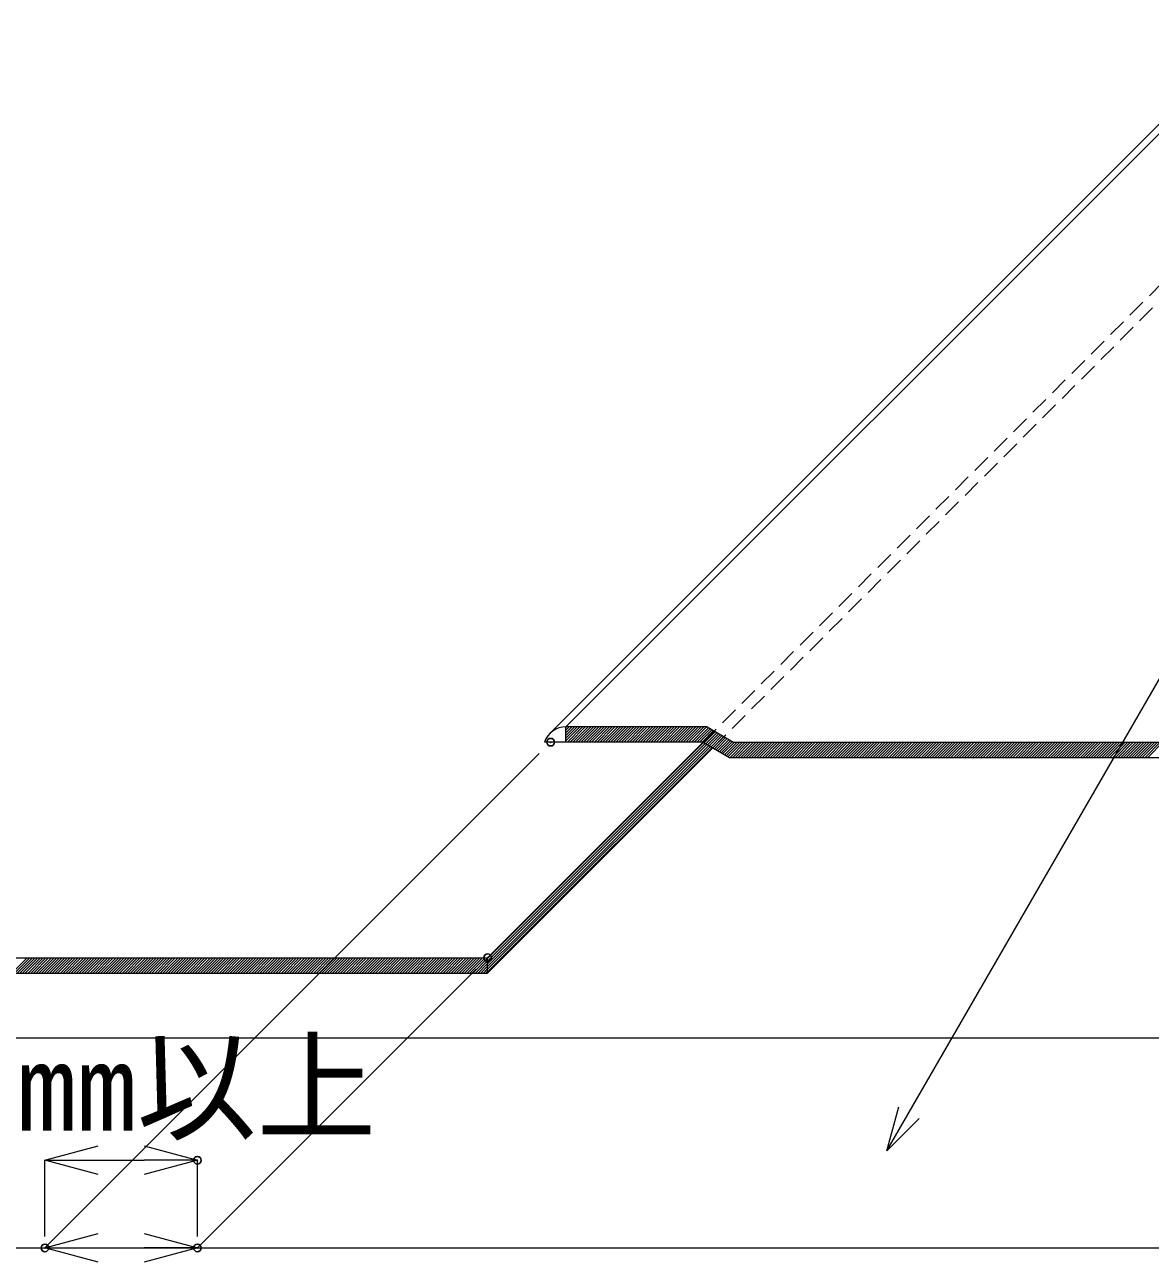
# Model space of a CAD drawing. Units: millimetres, scale not verified. Extents: x -840 to 840, y -594 to 594.
# Drawn here: x -220 to -72.4, y 96.5 to 258.8 of the extents above; entities that cross this region are included whole.
import ezdxf
from ezdxf.enums import TextEntityAlignment as Align

# ---------------------------------------------------------------- set-up
doc = ezdxf.new("R2010")
doc.units = ezdxf.units.MM
doc.header["$LTSCALE"] = 2
doc.header["$PDMODE"] = 32
doc.header["$PDSIZE"] = 1
doc.linetypes.add('DASHED1', pattern=[1.8, 1.2, -0.6])
for name, color, linetype, lineweight in [('0-4_0', 7, 'Continuous', 9), ('0-6_断熱材', 4, 'Continuous', 9), ('0-8_寸法線', 7, 'Continuous', 9), ('0-9_基準線(IBｼｰﾄ)', 7, 'Continuous', 9), ('1-0_IBリキッド', 7, 'Continuous', 9)]:
    doc.layers.add(name, color=color, linetype=linetype, lineweight=lineweight)
doc.layers.add('0-B_Defpoints', color=7, linetype='Continuous')
doc.styles.add('ＭＳ ゴシック', font='')
doc.styles.get('ＭＳ ゴシック').set_extended_font_data('MS Gothic')

# ---------------------------------------------------------------- blocks, each defined once
blk = doc.blocks.new('_Open30')
at = {"layer": '0-4_0'}
blk.add_line((0, 0), (-2, 0), dxfattribs=at)
blk.add_lwpolyline([(-2, 0.5359), (0, 0), (-2, -0.5359)], dxfattribs=at)

msp = doc.modelspace()

# ---------------------------------------------------------------- linework, layer by layer
at = {"layer": '0-6_断熱材', "color": 7}
msp.add_line((-359.371, 125.915), (-13.11, 125.915), dxfattribs=at)
at = {"layer": '0-8_寸法線'}
for p, q in [((-106.902, 111.067), (-46.297, 216.039)), ((-152.521, 163.185), (-217.369, 98.337)), ((-160.805, 134.9), (-197.369, 98.337)), ((-217.369, 99.837), (-217.369, 109.837)), ((-210.369, 109.837), (-204.369, 109.837)), ((-197.369, 99.837), (-197.369, 109.837)), ((-675.369, 98.337), (-204.369, 98.337)), ((-210.369, 98.337), (277.095, 98.337))]:
    msp.add_line(p, q, dxfattribs=at)
msp.add_lwpolyline([(-102.659, 115.309), (-106.902, 111.067), (-105.349, 116.862)], dxfattribs=at)
at = {"layer": '0-9_基準線(IBｼｰﾄ)'}
for p, q in [((-149.021, 166.685), (88.891, 404.596)), ((-130.485, 166.685), (-149.021, 166.685)), ((-149.021, 166.613), (-148.949, 166.685)), ((-149.021, 166.259), (-148.595, 166.685)), ((-149.021, 165.905), (-148.242, 166.685)), ((-149.021, 165.552), (-147.888, 166.685)), ((-149.021, 165.198), (-147.534, 166.685)), ((-149.021, 164.845), (-147.181, 166.685)), ((-148.827, 164.685), (-146.827, 166.685)), ((-148.474, 164.685), (-146.474, 166.685)), ((-148.12, 164.685), (-146.12, 166.685)), ((-147.767, 164.685), (-145.767, 166.685)), ((-147.413, 164.685), (-145.413, 166.685)), ((-147.06, 164.685), (-145.06, 166.685)), ((-146.706, 164.685), (-144.706, 166.685)), ((-146.352, 164.685), (-144.352, 166.685)), ((-145.999, 164.685), (-143.999, 166.685)), ((-145.645, 164.685), (-143.645, 166.685)), ((-145.292, 164.685), (-143.292, 166.685)), ((-144.938, 164.685), (-142.938, 166.685)), ((-144.585, 164.685), (-142.585, 166.685)), ((-144.231, 164.685), (-142.231, 166.685)), ((-143.878, 164.685), (-141.878, 166.685)), ((-143.524, 164.685), (-141.524, 166.685)), ((-143.17, 164.685), (-141.17, 166.685)), ((-142.817, 164.685), (-140.817, 166.685)), ((-142.463, 164.685), (-140.463, 166.685)), ((-142.11, 164.685), (-140.11, 166.685)), ((-141.756, 164.685), (-139.756, 166.685)), ((-141.403, 164.685), (-139.403, 166.685)), ((-141.049, 164.685), (-139.049, 166.685)), ((-140.696, 164.685), (-138.696, 166.685)), ((-140.342, 164.685), (-138.342, 166.685)), ((-139.989, 164.685), (-137.989, 166.685)), ((-139.635, 164.685), (-137.635, 166.685)), ((-139.281, 164.685), (-137.281, 166.685)), ((-138.928, 164.685), (-136.928, 166.685)), ((-138.574, 164.685), (-136.574, 166.685)), ((-138.221, 164.685), (-136.221, 166.685)), ((-137.867, 164.685), (-135.867, 166.685)), ((-137.514, 164.685), (-135.514, 166.685)), ((-137.16, 164.685), (-135.16, 166.685)), ((-136.807, 164.685), (-134.807, 166.685)), ((-136.453, 164.685), (-134.453, 166.685)), ((-136.099, 164.685), (-134.099, 166.685)), ((-135.746, 164.685), (-133.746, 166.685)), ((-135.392, 164.685), (-133.392, 166.685)), ((-135.039, 164.685), (-133.039, 166.685)), ((-134.685, 164.685), (-132.685, 166.685)), ((-134.332, 164.685), (-132.332, 166.685)), ((-133.978, 164.685), (-131.978, 166.685)), ((-133.625, 164.685), (-131.625, 166.685)), ((-133.271, 164.685), (-131.271, 166.685)), ((-132.917, 164.685), (-130.917, 166.685)), ((-132.564, 164.685), (-130.564, 166.685)), ((-132.21, 164.685), (-130.311, 166.584)), ((-131.857, 164.685), (-130.087, 166.455)), ((-131.503, 164.685), (-129.863, 166.325)), ((-131.15, 164.685), (-129.638, 166.196)), ((-130.878, 164.602), (-129.414, 166.067)), ((-130.654, 164.473), (-129.19, 165.937)), ((-130.43, 164.344), (-128.966, 165.808)), ((-130.206, 164.214), (-128.742, 165.678)), ((-155.777, 139.833), (-130.96, 164.65)), ((-155.616, 139.64), (-130.736, 164.52)), ((-155.455, 139.448), (-130.512, 164.391)), ((-155.294, 139.256), (-130.288, 164.262)), ((-155.133, 139.063), (-130.064, 164.132)), ((-154.972, 138.871), (-129.84, 164.003)), ((-129.982, 164.085), (-128.518, 165.549)), ((-129.758, 163.955), (-128.294, 165.419)), ((-129.533, 163.826), (-128.069, 165.29)), ((-129.309, 163.697), (-127.845, 165.161)), ((-129.085, 163.567), (-127.621, 165.031)), ((-128.861, 163.438), (-127.397, 164.902)), ((-128.637, 163.308), (-127.173, 164.772)), ((-128.413, 163.179), (-126.907, 164.685)), ((-128.189, 163.05), (-126.553, 164.685)), ((-127.964, 162.92), (-126.2, 164.685)), ((-127.74, 162.791), (-125.846, 164.685)), ((-127.493, 162.685), (-125.493, 164.685)), ((-127.139, 162.685), (-125.139, 164.685)), ((-126.786, 162.685), (-124.786, 164.685)), ((-126.432, 162.685), (-124.432, 164.685)), ((-126.079, 162.685), (-124.079, 164.685)), ((-125.725, 162.685), (-123.725, 164.685)), ((-125.372, 162.685), (-123.372, 164.685)), ((-125.018, 162.685), (-123.018, 164.685)), ((-124.664, 162.685), (-122.664, 164.685)), ((-124.311, 162.685), (-122.311, 164.685)), ((-123.957, 162.685), (-121.957, 164.685)), ((-123.604, 162.685), (-121.604, 164.685)), ((-123.25, 162.685), (-121.25, 164.685)), ((-122.897, 162.685), (-120.897, 164.685)), ((-122.543, 162.685), (-120.543, 164.685)), ((-122.19, 162.685), (-120.19, 164.685)), ((-121.836, 162.685), (-119.836, 164.685)), ((-121.482, 162.685), (-119.482, 164.685)), ((-121.129, 162.685), (-119.129, 164.685)), ((-120.775, 162.685), (-118.775, 164.685)), ((-120.422, 162.685), (-118.422, 164.685)), ((-120.068, 162.685), (-118.068, 164.685)), ((-119.715, 162.685), (-117.715, 164.685)), ((-119.361, 162.685), (-117.361, 164.685)), ((-119.008, 162.685), (-117.008, 164.685)), ((-118.654, 162.685), (-116.654, 164.685)), ((-118.3, 162.685), (-116.3, 164.685)), ((-117.947, 162.685), (-115.947, 164.685)), ((-117.593, 162.685), (-115.593, 164.685)), ((-117.24, 162.685), (-115.24, 164.685)), ((-116.886, 162.685), (-114.886, 164.685)), ((-116.533, 162.685), (-114.533, 164.685)), ((-116.179, 162.685), (-114.179, 164.685)), ((-115.826, 162.685), (-113.826, 164.685)), ((-115.472, 162.685), (-113.472, 164.685)), ((-115.118, 162.685), (-113.118, 164.685)), ((-114.765, 162.685), (-112.765, 164.685)), ((-114.411, 162.685), (-112.411, 164.685)), ((-114.058, 162.685), (-112.058, 164.685)), ((-113.704, 162.685), (-111.704, 164.685)), ((-113.351, 162.685), (-111.351, 164.685)), ((-112.997, 162.685), (-110.997, 164.685)), ((-112.644, 162.685), (-110.644, 164.685)), ((-112.29, 162.685), (-110.29, 164.685)), ((-111.936, 162.685), (-109.936, 164.685)), ((-111.583, 162.685), (-109.583, 164.685)), ((-111.229, 162.685), (-109.229, 164.685)), ((-110.876, 162.685), (-108.876, 164.685)), ((-110.522, 162.685), (-108.522, 164.685)), ((-110.169, 162.685), (-108.169, 164.685)), ((-109.815, 162.685), (-107.815, 164.685)), ((-109.462, 162.685), (-107.462, 164.685)), ((-109.108, 162.685), (-107.108, 164.685)), ((-108.754, 162.685), (-106.754, 164.685)), ((-108.401, 162.685), (-106.401, 164.685)), ((-108.047, 162.685), (-106.047, 164.685)), ((-107.694, 162.685), (-105.694, 164.685)), ((-107.34, 162.685), (-105.34, 164.685)), ((-106.987, 162.685), (-104.987, 164.685)), ((-106.633, 162.685), (-104.633, 164.685)), ((-106.28, 162.685), (-104.28, 164.685)), ((-105.926, 162.685), (-103.926, 164.685)), ((-105.573, 162.685), (-103.573, 164.685)), ((-105.219, 162.685), (-103.219, 164.685)), ((-104.865, 162.685), (-102.865, 164.685)), ((-104.512, 162.685), (-102.512, 164.685)), ((-104.158, 162.685), (-102.158, 164.685)), ((-103.805, 162.685), (-101.805, 164.685)), ((-103.451, 162.685), (-101.451, 164.685)), ((-103.098, 162.685), (-101.098, 164.685)), ((-102.744, 162.685), (-100.744, 164.685)), ((-102.391, 162.685), (-100.391, 164.685)), ((-102.037, 162.685), (-100.037, 164.685)), ((-101.683, 162.685), (-99.683, 164.685)), ((-101.33, 162.685), (-99.33, 164.685)), ((-100.976, 162.685), (-98.976, 164.685)), ((-100.623, 162.685), (-98.623, 164.685)), ((-100.269, 162.685), (-98.269, 164.685)), ((-99.916, 162.685), (-97.916, 164.685)), ((-99.562, 162.685), (-97.562, 164.685)), ((-99.209, 162.685), (-97.209, 164.685)), ((-98.855, 162.685), (-96.855, 164.685)), ((-98.501, 162.685), (-96.501, 164.685)), ((-98.148, 162.685), (-96.148, 164.685)), ((-97.794, 162.685), (-95.794, 164.685)), ((-97.441, 162.685), (-95.441, 164.685)), ((-97.087, 162.685), (-95.087, 164.685)), ((-96.734, 162.685), (-94.734, 164.685)), ((-96.38, 162.685), (-94.38, 164.685)), ((-96.027, 162.685), (-94.027, 164.685)), ((-95.673, 162.685), (-93.673, 164.685)), ((-95.319, 162.685), (-93.319, 164.685)), ((-94.966, 162.685), (-92.966, 164.685)), ((-94.612, 162.685), (-92.612, 164.685)), ((-94.259, 162.685), (-92.259, 164.685)), ((-93.905, 162.685), (-91.905, 164.685)), ((-93.552, 162.685), (-91.552, 164.685)), ((-93.198, 162.685), (-91.198, 164.685)), ((-92.845, 162.685), (-90.845, 164.685)), ((-92.491, 162.685), (-90.491, 164.685)), ((-92.137, 162.685), (-90.137, 164.685)), ((-91.784, 162.685), (-89.784, 164.685)), ((-91.43, 162.685), (-89.43, 164.685)), ((-91.077, 162.685), (-89.077, 164.685)), ((-90.723, 162.685), (-88.723, 164.685)), ((-90.37, 162.685), (-88.37, 164.685)), ((-90.016, 162.685), (-88.016, 164.685)), ((-89.663, 162.685), (-87.663, 164.685)), ((-89.309, 162.685), (-87.309, 164.685)), ((-88.956, 162.685), (-86.956, 164.685)), ((-88.602, 162.685), (-86.602, 164.685)), ((-88.248, 162.685), (-86.248, 164.685)), ((-87.895, 162.685), (-85.895, 164.685)), ((-87.541, 162.685), (-85.541, 164.685)), ((-87.188, 162.685), (-85.188, 164.685)), ((-86.834, 162.685), (-84.834, 164.685)), ((-86.481, 162.685), (-84.481, 164.685)), ((-86.127, 162.685), (-84.127, 164.685)), ((-85.774, 162.685), (-83.774, 164.685)), ((-85.42, 162.685), (-83.42, 164.685)), ((-85.066, 162.685), (-83.066, 164.685)), ((-84.713, 162.685), (-82.713, 164.685)), ((-84.359, 162.685), (-82.359, 164.685)), ((-84.006, 162.685), (-82.006, 164.685)), ((-83.652, 162.685), (-81.652, 164.685)), ((-83.299, 162.685), (-81.299, 164.685)), ((-82.945, 162.685), (-80.945, 164.685)), ((-82.592, 162.685), (-80.592, 164.685)), ((-82.238, 162.685), (-80.238, 164.685)), ((-81.884, 162.685), (-79.884, 164.685)), ((-81.531, 162.685), (-79.531, 164.685)), ((-81.177, 162.685), (-79.177, 164.685)), ((-80.824, 162.685), (-78.824, 164.685)), ((-80.47, 162.685), (-78.47, 164.685)), ((-80.117, 162.685), (-78.117, 164.685)), ((-79.763, 162.685), (-77.763, 164.685)), ((-79.41, 162.685), (-77.41, 164.685)), ((-79.056, 162.685), (-77.056, 164.685)), ((-78.702, 162.685), (-76.702, 164.685)), ((-78.349, 162.685), (-76.349, 164.685)), ((-77.995, 162.685), (-75.995, 164.685)), ((-77.642, 162.685), (-75.642, 164.685)), ((-77.288, 162.685), (-75.288, 164.685)), ((-76.935, 162.685), (-74.935, 164.685)), ((-76.581, 162.685), (-74.581, 164.685)), ((-76.228, 162.685), (-74.228, 164.685)), ((-75.874, 162.685), (-73.874, 164.685)), ((-75.52, 162.685), (-73.52, 164.685)), ((-75.167, 162.685), (-73.167, 164.685)), ((-74.813, 162.685), (-72.813, 164.685)), ((-74.46, 162.685), (-72.46, 164.685)), ((-74.106, 162.685), (-72.106, 164.685)), ((-73.753, 162.685), (-71.753, 164.685)), ((-73.399, 162.685), (-71.399, 164.685)), ((-73.046, 162.685), (-71.046, 164.685)), ((-72.692, 162.685), (-70.692, 164.685)), ((-159.305, 134.4), (-129.753, 163.953)), ((-159.305, 136.305), (-155.777, 139.833)), ((-159.305, 135.952), (-155.616, 139.64)), ((-159.305, 135.598), (-155.455, 139.448)), ((-159.305, 135.244), (-155.294, 139.256)), ((-159.305, 134.891), (-155.133, 139.063)), ((-159.305, 134.537), (-154.972, 138.871)), ((-637.305, 136.4), (-159.305, 136.4)), ((-221.71, 134.4), (-219.71, 136.4)), ((-221.357, 134.4), (-219.357, 136.4)), ((-221.003, 134.4), (-219.003, 136.4)), ((-220.65, 134.4), (-218.65, 136.4)), ((-220.296, 134.4), (-218.296, 136.4)), ((-219.943, 134.4), (-217.943, 136.4)), ((-219.589, 134.4), (-217.589, 136.4)), ((-219.235, 134.4), (-217.235, 136.4)), ((-218.882, 134.4), (-216.882, 136.4)), ((-218.528, 134.4), (-216.528, 136.4)), ((-218.175, 134.4), (-216.175, 136.4)), ((-217.821, 134.4), (-215.821, 136.4)), ((-217.468, 134.4), (-215.468, 136.4)), ((-217.114, 134.4), (-215.114, 136.4)), ((-216.761, 134.4), (-214.761, 136.4)), ((-216.407, 134.4), (-214.407, 136.4)), ((-216.053, 134.4), (-214.053, 136.4)), ((-215.7, 134.4), (-213.7, 136.4)), ((-215.346, 134.4), (-213.346, 136.4)), ((-214.993, 134.4), (-212.993, 136.4)), ((-214.639, 134.4), (-212.639, 136.4)), ((-214.286, 134.4), (-212.286, 136.4)), ((-213.932, 134.4), (-211.932, 136.4)), ((-213.579, 134.4), (-211.579, 136.4)), ((-213.225, 134.4), (-211.225, 136.4)), ((-212.871, 134.4), (-210.871, 136.4)), ((-212.518, 134.4), (-210.518, 136.4)), ((-212.164, 134.4), (-210.164, 136.4)), ((-211.811, 134.4), (-209.811, 136.4)), ((-211.457, 134.4), (-209.457, 136.4)), ((-211.104, 134.4), (-209.104, 136.4)), ((-210.75, 134.4), (-208.75, 136.4)), ((-210.397, 134.4), (-208.397, 136.4)), ((-210.043, 134.4), (-208.043, 136.4)), ((-209.689, 134.4), (-207.689, 136.4)), ((-209.336, 134.4), (-207.336, 136.4)), ((-208.982, 134.4), (-206.982, 136.4)), ((-208.629, 134.4), (-206.629, 136.4)), ((-208.275, 134.4), (-206.275, 136.4)), ((-207.922, 134.4), (-205.922, 136.4)), ((-207.568, 134.4), (-205.568, 136.4)), ((-207.215, 134.4), (-205.215, 136.4)), ((-206.861, 134.4), (-204.861, 136.4)), ((-206.507, 134.4), (-204.507, 136.4)), ((-206.154, 134.4), (-204.154, 136.4)), ((-205.8, 134.4), (-203.8, 136.4)), ((-205.447, 134.4), (-203.447, 136.4)), ((-205.093, 134.4), (-203.093, 136.4)), ((-204.74, 134.4), (-202.74, 136.4)), ((-204.386, 134.4), (-202.386, 136.4)), ((-204.033, 134.4), (-202.033, 136.4)), ((-203.679, 134.4), (-201.679, 136.4)), ((-203.326, 134.4), (-201.326, 136.4)), ((-202.972, 134.4), (-200.972, 136.4)), ((-202.618, 134.4), (-200.618, 136.4)), ((-202.265, 134.4), (-200.265, 136.4)), ((-201.911, 134.4), (-199.911, 136.4)), ((-201.558, 134.4), (-199.558, 136.4)), ((-201.204, 134.4), (-199.204, 136.4)), ((-200.851, 134.4), (-198.851, 136.4)), ((-200.497, 134.4), (-198.497, 136.4)), ((-200.144, 134.4), (-198.144, 136.4)), ((-199.79, 134.4), (-197.79, 136.4)), ((-199.436, 134.4), (-197.436, 136.4)), ((-199.083, 134.4), (-197.083, 136.4)), ((-198.729, 134.4), (-196.729, 136.4)), ((-198.376, 134.4), (-196.376, 136.4)), ((-198.022, 134.4), (-196.022, 136.4)), ((-197.669, 134.4), (-195.669, 136.4)), ((-197.315, 134.4), (-195.315, 136.4)), ((-196.962, 134.4), (-194.962, 136.4)), ((-196.608, 134.4), (-194.608, 136.4)), ((-196.254, 134.4), (-194.254, 136.4)), ((-195.901, 134.4), (-193.901, 136.4)), ((-195.547, 134.4), (-193.547, 136.4)), ((-195.194, 134.4), (-193.194, 136.4)), ((-194.84, 134.4), (-192.84, 136.4)), ((-194.487, 134.4), (-192.487, 136.4)), ((-194.133, 134.4), (-192.133, 136.4)), ((-193.78, 134.4), (-191.78, 136.4)), ((-193.426, 134.4), (-191.426, 136.4)), ((-193.072, 134.4), (-191.072, 136.4)), ((-192.719, 134.4), (-190.719, 136.4)), ((-192.365, 134.4), (-190.365, 136.4)), ((-192.012, 134.4), (-190.012, 136.4)), ((-191.658, 134.4), (-189.658, 136.4)), ((-191.305, 134.4), (-189.305, 136.4)), ((-190.951, 134.4), (-188.951, 136.4)), ((-190.598, 134.4), (-188.598, 136.4)), ((-190.244, 134.4), (-188.244, 136.4)), ((-189.89, 134.4), (-187.89, 136.4)), ((-189.537, 134.4), (-187.537, 136.4)), ((-189.183, 134.4), (-187.183, 136.4)), ((-188.83, 134.4), (-186.83, 136.4)), ((-188.476, 134.4), (-186.476, 136.4)), ((-188.123, 134.4), (-186.123, 136.4)), ((-187.769, 134.4), (-185.769, 136.4)), ((-187.416, 134.4), (-185.416, 136.4)), ((-187.062, 134.4), (-185.062, 136.4)), ((-186.708, 134.4), (-184.708, 136.4)), ((-186.355, 134.4), (-184.355, 136.4)), ((-186.001, 134.4), (-184.001, 136.4)), ((-185.648, 134.4), (-183.648, 136.4)), ((-185.294, 134.4), (-183.294, 136.4)), ((-184.941, 134.4), (-182.941, 136.4)), ((-184.587, 134.4), (-182.587, 136.4)), ((-184.234, 134.4), (-182.234, 136.4)), ((-183.88, 134.4), (-181.88, 136.4)), ((-183.527, 134.4), (-181.527, 136.4)), ((-183.173, 134.4), (-181.173, 136.4)), ((-182.819, 134.4), (-180.819, 136.4)), ((-182.466, 134.4), (-180.466, 136.4)), ((-182.112, 134.4), (-180.112, 136.4)), ((-181.759, 134.4), (-179.759, 136.4)), ((-181.405, 134.4), (-179.405, 136.4)), ((-181.052, 134.4), (-179.052, 136.4)), ((-180.698, 134.4), (-178.698, 136.4)), ((-180.345, 134.4), (-178.345, 136.4)), ((-179.991, 134.4), (-177.991, 136.4)), ((-179.637, 134.4), (-177.637, 136.4)), ((-179.284, 134.4), (-177.284, 136.4)), ((-178.93, 134.4), (-176.93, 136.4)), ((-178.577, 134.4), (-176.577, 136.4)), ((-178.223, 134.4), (-176.223, 136.4)), ((-177.87, 134.4), (-175.87, 136.4)), ((-177.516, 134.4), (-175.516, 136.4)), ((-177.163, 134.4), (-175.163, 136.4)), ((-176.809, 134.4), (-174.809, 136.4)), ((-176.455, 134.4), (-174.455, 136.4)), ((-176.102, 134.4), (-174.102, 136.4)), ((-175.748, 134.4), (-173.748, 136.4)), ((-175.395, 134.4), (-173.395, 136.4)), ((-175.041, 134.4), (-173.041, 136.4)), ((-174.688, 134.4), (-172.688, 136.4)), ((-174.334, 134.4), (-172.334, 136.4)), ((-173.981, 134.4), (-171.981, 136.4)), ((-173.627, 134.4), (-171.627, 136.4)), ((-173.273, 134.4), (-171.273, 136.4)), ((-172.92, 134.4), (-170.944, 136.376)), ((-170.944, 136.376), (-170.92, 136.4)), ((-170.944, 136.023), (-170.566, 136.4)), ((-170.944, 135.669), (-170.213, 136.4)), ((-170.944, 135.316), (-169.859, 136.4)), ((-170.944, 134.962), (-169.506, 136.4)), ((-170.944, 134.609), (-169.152, 136.4)), ((-170.799, 134.4), (-168.799, 136.4)), ((-170.445, 134.4), (-168.445, 136.4)), ((-170.091, 134.4), (-168.091, 136.4)), ((-169.738, 134.4), (-167.738, 136.4)), ((-169.384, 134.4), (-167.384, 136.4)), ((-169.031, 134.4), (-167.031, 136.4)), ((-168.677, 134.4), (-166.677, 136.4)), ((-168.324, 134.4), (-166.324, 136.4)), ((-167.97, 134.4), (-165.97, 136.4)), ((-167.617, 134.4), (-165.617, 136.4)), ((-167.263, 134.4), (-165.263, 136.4)), ((-166.91, 134.4), (-164.91, 136.4)), ((-166.556, 134.4), (-164.556, 136.4)), ((-166.202, 134.4), (-164.202, 136.4)), ((-165.849, 134.4), (-163.849, 136.4)), ((-165.495, 134.4), (-163.495, 136.4)), ((-165.142, 134.4), (-163.142, 136.4)), ((-164.788, 134.4), (-162.788, 136.4)), ((-164.435, 134.4), (-162.435, 136.4)), ((-164.081, 134.4), (-162.081, 136.4)), ((-163.728, 134.4), (-161.728, 136.4)), ((-163.374, 134.4), (-161.374, 136.4)), ((-163.02, 134.4), (-161.02, 136.4)), ((-162.667, 134.4), (-160.667, 136.4)), ((-162.313, 134.4), (-160.313, 136.4)), ((-161.96, 134.4), (-159.96, 136.4)), ((-161.606, 134.4), (-159.606, 136.4)), ((-172.566, 134.4), (-170.944, 136.023)), ((-172.213, 134.4), (-170.944, 135.669)), ((-171.859, 134.4), (-170.944, 135.316)), ((-171.506, 134.4), (-170.944, 134.962)), ((-161.253, 134.4), (-159.305, 136.348)), ((-160.899, 134.4), (-159.305, 135.994)), ((-160.546, 134.4), (-159.305, 135.641)), ((-160.192, 134.4), (-159.305, 135.287)), ((-159.838, 134.4), (-159.305, 134.934)), ((-637.305, 134.4), (-159.305, 134.4)), ((-171.152, 134.4), (-170.944, 134.609)), ((-159.485, 134.4), (-159.305, 134.58))]:
    msp.add_line(p, q, dxfattribs=at)
at = {"layer": '0-9_基準線(IBｼｰﾄ)', "color": 134, "linetype": 'DASHED1'}
for p, q in [((-131.021, 164.685), (108.891, 404.596)), ((-129.753, 163.953), (110.891, 404.596))]:
    msp.add_line(p, q, dxfattribs=at)
at = {"layer": '0-9_基準線(IBｼｰﾄ)'}
for points in [[(-159.305, 134.4), (-159.305, 136.4), (-131.021, 164.685), (-149.021, 164.685), (-149.021, 166.685)], [(-130.485, 166.685), (-127.021, 164.685), (350.443, 164.685)], [(-131.021, 164.685), (-127.557, 162.685), (350.443, 162.685)]]:
    msp.add_lwpolyline(points, dxfattribs=at)
at = {"layer": '0-B_Defpoints'}
for p in [(-151.021, 164.685), (-159.305, 136.4), (-197.369, 109.837), (-217.369, 98.337), (-197.369, 98.337)]:
    msp.add_point(p, dxfattribs=at)
at = {"layer": '1-0_IBリキッド'}
for p, q in [((-151.114, 165.835), (87.647, 404.596)), ((-149.021, 164.685), (-151.821, 164.685))]:
    msp.add_line(p, q, dxfattribs=at)
msp.add_arc((-149.062, 163.783), 2.902, 89.18352, 161.89184, dxfattribs=at)

# ---------------------------------------------------------------- block references
at = {"layer": '0-8_寸法線', "xscale": 3.5, "yscale": 3.5, "rotation": 180}
for p in [(-217.369, 109.837), (-217.369, 98.337)]:
    msp.add_blockref('_Open30', p, dxfattribs=at)
at = {"layer": '0-8_寸法線', "xscale": 3.5, "yscale": 3.5}
for p in [(-197.369, 109.837), (-197.369, 98.337)]:
    msp.add_blockref('_Open30', p, dxfattribs=at)

# ---------------------------------------------------------------- texts
at = {"layer": '0-8_寸法線', "style": 'ＭＳ ゴシック'}
msp.add_text('40㎜以上', height=11.54, dxfattribs=at).set_placement((-236.798, 110.273), align=Align.BOTTOM_LEFT)

doc.saveas('drawing.dxf')
